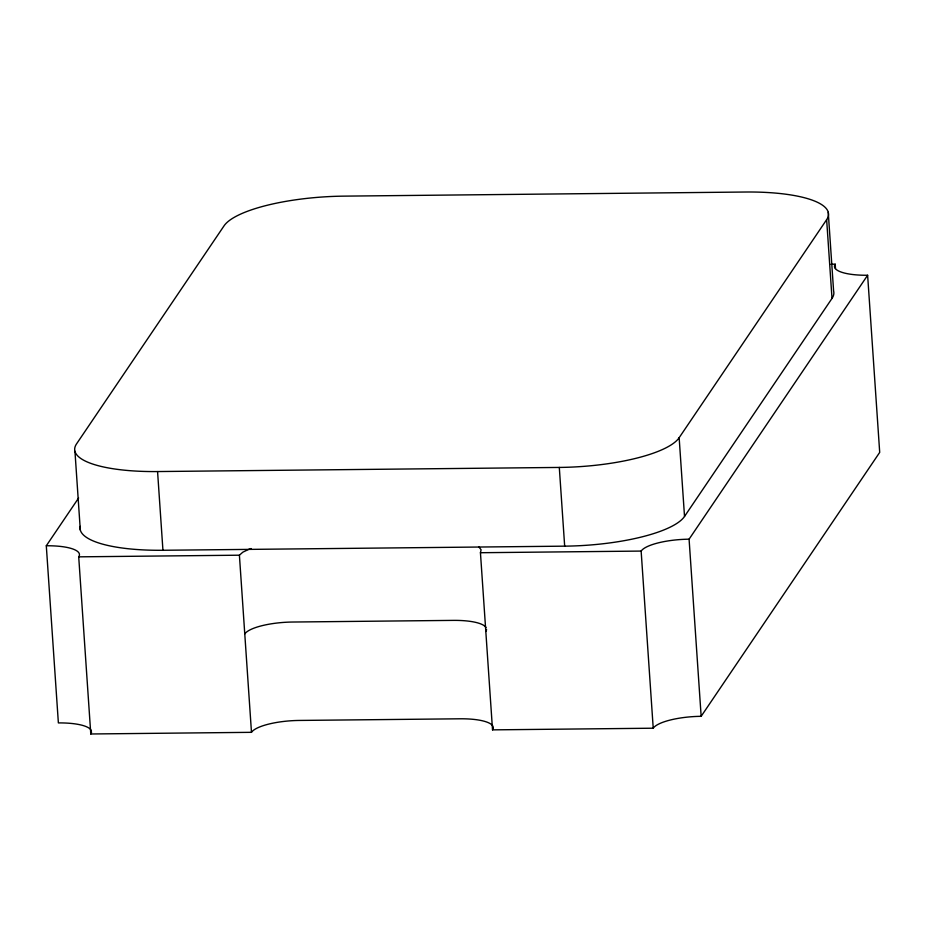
<?xml version="1.0" encoding="UTF-8"?>
<svg xmlns="http://www.w3.org/2000/svg" width="926" height="926" viewBox="0 0 926 926"><rect width="100%" height="100%" fill="white"/><g stroke="black" fill="none" stroke-linecap="round" stroke-linejoin="round"><path stroke-width="1.39" d="M830.911 264.234L835.217 264.188A41.01 11.17 -3.9 0 0 867.627 275.254L879.7 452.386L701.156 716.319A41.01 11.17 -3.9 0 0 653.224 728.206L492.528 729.862L480.444 552.718L481.092 549.766L478.95 547.034M91.431 731.019A41.01 11.17 -3.9 0 0 58.373 722.917L46.3 545.773L78.617 498.003M679.152 437.709L826.64 219.682A102.508 27.907 -3.9 0 0 745.615 192.018L343.882 196.138A102.508 27.907 -3.9 0 0 224.034 225.863L76.545 443.89A102.508 27.907 -3.9 0 0 157.57 471.554L559.304 467.433A102.508 27.907 -3.9 0 0 679.152 437.709L684.522 516.442A102.508 27.907 -3.9 0 1 564.675 546.155L162.941 550.275A102.508 27.907 -3.9 0 1 80.238 526.362M684.522 516.442L832.011 298.404A102.508 27.907 -3.9 0 0 833.608 291.019L828.249 212.286M701.156 716.319L689.083 539.187L867.627 275.254M46.3 545.773A41.01 11.17 -3.9 0 1 78.71 556.839L239.406 555.195L242.786 552.209L248.666 549.396A41.01 11.17 -3.9 0 1 251.12 548.539M480.444 552.718L641.139 551.074A41.01 11.17 -3.9 0 1 689.083 539.187M78.71 556.839L90.783 733.982L251.478 732.327A41.01 11.17 -3.9 0 1 299.422 720.44L460.118 718.796A41.01 11.17 -3.9 0 1 492.528 729.862M835.217 264.188L835.507 268.505M826.64 219.682L832.011 298.404M641.139 551.074L653.224 728.206M559.304 467.433L564.675 546.155M239.406 555.195L251.478 732.327M157.57 471.554L162.941 550.275M74.948 451.286L80.307 530.008M91.524 731.991A41.01 11.17 -3.9 0 1 90.783 733.982M244.777 633.916A41.01 11.17 -3.9 0 1 292.709 622.029L453.404 620.385A41.01 11.17 -3.9 0 1 486.046 627.55M486.555 629.46A41.01 11.17 -3.9 0 1 485.814 631.451"/></g></svg>
